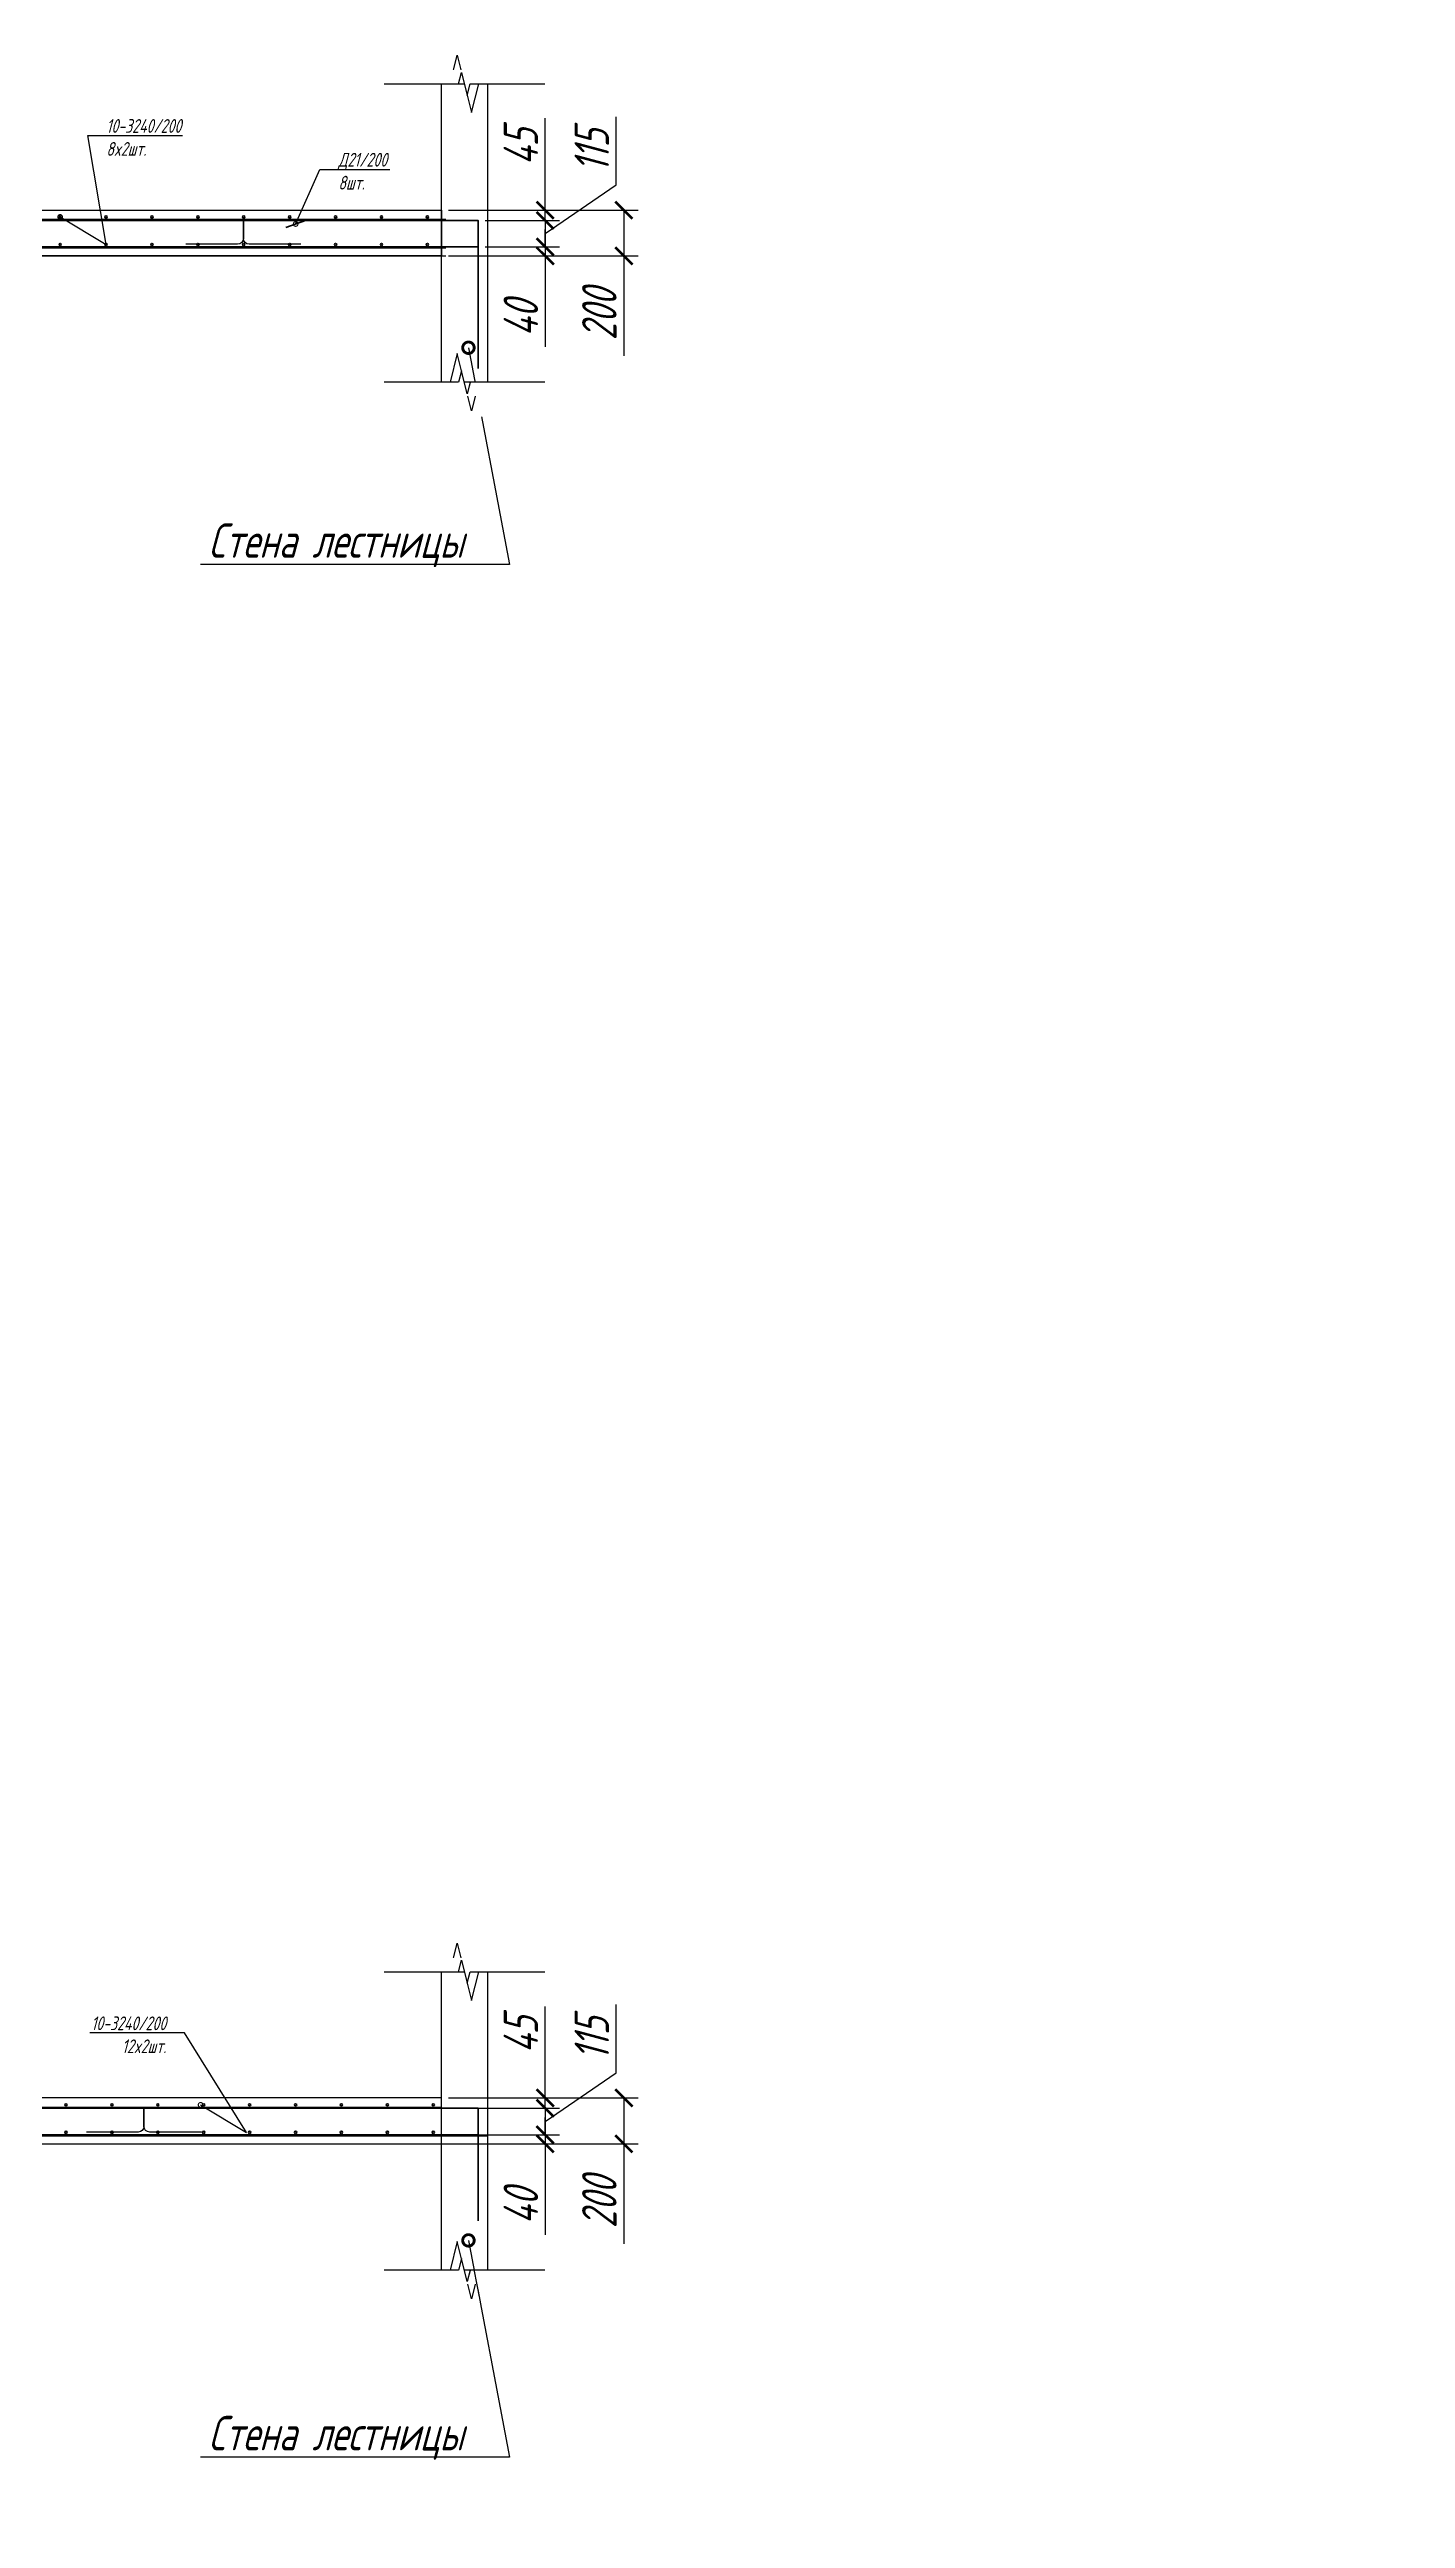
# Model space of a CAD drawing. Header units: millimetres. Extents: x 645 to 249636, y -127504 to 76561.
# Drawn here: x 176874 to 182783, y -42740 to -31981 of the extents above; entities that cross this region are included whole.
import ezdxf
from ezdxf import colors
from ezdxf.entities.mleader import LeaderData, LeaderLine
from ezdxf.math import Vec2, Vec3

# ---------------------------------------------------------------- set-up
doc = ezdxf.new("R2010")
doc.units = ezdxf.units.MM
doc.layers.get('Defpoints').update_dxf_attribs({"color": 8})
for name, color, linetype, lineweight in [('Обозначение', 94, 'Continuous', 25), ('Обозначения', 82, 'Continuous', 25), ('Обозначения @ 20', 82, 'Continuous', 25), ('Обозначения @ 50', 82, 'Continuous', 25), ('Основная', 7, 'Continuous', 60)]:
    doc.layers.add(name, color=color, linetype=linetype, lineweight=lineweight)
doc.styles.get("Standard").update_dxf_attribs({"font": 'simplex.shx', "width": 0.7, "oblique": 15, "height": 3})
doc.dimstyles.new('Default', dxfattribs={"dimtxt": 3, "dimasz": 1.5, "dimexe": 1.25, "dimexo": 0.625, "dimtad": 1, "dimdec": 0, "dimtxsty": 'Standard', "dimblk": 'ARCHTICK', "dimcen": 2.5, "dimadec": 0, "dimazin": 0, "dimtfac": 1, "dimtdec": 0, "dimtmove": 0, "dimatfit": 3, "dimfxl": 1, "dimarcsym": 0})

# ---------------------------------------------------------------- blocks, each defined once
blk = doc.blocks.new('_ArchTick')
at = {"color": 0, "linetype": 'ByBlock', "const_width": 0.15}
blk.add_lwpolyline([(-0.5, -0.5), (0.5, 0.5)], dxfattribs=at)
blk = doc.blocks.new('*D272')
at = {"layer": 'Defpoints', "color": 0, "transparency": 16777216}
for p in [(178582, -32681), (179034, -32681), (178742, -32726)]:
    blk.add_point(p, dxfattribs=at)
at = {"layer": 'Обозначение', "color": 0, "lineweight": -2, "transparency": 16777216}
for p, q in [((179034, -32681), (179034, -32281)), ((178613, -32681), (179097, -32681)), ((179034, -32726), (179034, -32681)), ((178773, -32726), (179097, -32726)), ((179034, -32726), (179034, -32801))]:
    blk.add_line(p, q, dxfattribs=at)
at = {"layer": 'Обозначение', "color": 0, "lineweight": -2, "transparency": 16777216, "xscale": 75, "yscale": 75, "zscale": 75}
for p, rotation in [((179034, -32681), 270), ((179034, -32726), 90)]:
    blk.add_blockref('_ArchTick', p, dxfattribs=dict(at, rotation=rotation))
at = {"layer": 'Обозначение', "color": 0, "transparency": 16777216, "insert": (178928, -32406), "char_height": 150, "attachment_point": 5, "rotation": 90}
blk.add_mtext('45', dxfattribs=at)
blk = doc.blocks.new('*D273')
at = {"layer": 'Defpoints', "color": 0, "transparency": 16777216}
for p in [(178582, -32881), (178742, -32841), (179034, -32881)]:
    blk.add_point(p, dxfattribs=at)
at = {"layer": 'Обозначение', "color": 0, "lineweight": -2, "transparency": 16777216}
for p, q in [((179034, -32841), (179034, -32766)), ((178613, -32881), (179097, -32881)), ((178773, -32841), (179097, -32841)), ((179034, -32841), (179034, -32881)), ((179034, -32881), (179034, -33277))]:
    blk.add_line(p, q, dxfattribs=at)
at = {"layer": 'Обозначение', "color": 0, "lineweight": -2, "transparency": 16777216, "xscale": 75, "yscale": 75, "zscale": 75}
for p, rotation in [((179034, -32841), 270), ((179034, -32881), 90)]:
    blk.add_blockref('_ArchTick', p, dxfattribs=dict(at, rotation=rotation))
at = {"layer": 'Обозначение', "color": 0, "transparency": 16777216, "insert": (178928, -33154), "char_height": 150, "attachment_point": 5, "rotation": 90}
blk.add_mtext('40', dxfattribs=at)
blk = doc.blocks.new('*D274')
at = {"layer": 'Defpoints', "color": 0, "transparency": 16777216}
for p in [(178742, -32726), (178742, -32841), (179034, -32841)]:
    blk.add_point(p, dxfattribs=at)
at = {"layer": 'Обозначение', "color": 0, "lineweight": -2, "transparency": 16777216}
for p, q in [((179344, -32571), (179344, -32274)), ((179034, -32783), (179344, -32571)), ((178773, -32726), (179097, -32726)), ((179034, -32726), (179034, -32841)), ((178773, -32841), (179097, -32841))]:
    blk.add_line(p, q, dxfattribs=at)
at = {"layer": 'Обозначение', "color": 0, "lineweight": -2, "transparency": 16777216, "xscale": 75, "yscale": 75, "zscale": 75}
for p, rotation in [((179034, -32726), 90), ((179034, -32841), 270)]:
    blk.add_blockref('_ArchTick', p, dxfattribs=dict(at, rotation=rotation))
at = {"layer": 'Обозначение', "color": 0, "transparency": 16777216, "insert": (179237, -32423), "char_height": 150, "attachment_point": 5, "rotation": 90}
blk.add_mtext('115', dxfattribs=at)
blk = doc.blocks.new('*D275')
at = {"layer": 'Defpoints', "color": 0, "transparency": 16777216}
for p in [(178582, -32681), (178582, -32881), (179377, -32881)]:
    blk.add_point(p, dxfattribs=at)
at = {"layer": 'Обозначение', "color": 0, "lineweight": -2, "transparency": 16777216}
for p, q in [((178613, -32681), (179439, -32681)), ((179377, -32681), (179377, -32881)), ((178613, -32881), (179439, -32881)), ((179377, -32881), (179377, -33316))]:
    blk.add_line(p, q, dxfattribs=at)
at = {"layer": 'Обозначение', "color": 0, "lineweight": -2, "transparency": 16777216, "xscale": 75, "yscale": 75, "zscale": 75}
for p, rotation in [((179377, -32681), 90), ((179377, -32881), 270)]:
    blk.add_blockref('_ArchTick', p, dxfattribs=dict(at, rotation=rotation))
at = {"layer": 'Обозначение', "color": 0, "transparency": 16777216, "insert": (179270, -33136), "char_height": 150, "attachment_point": 5, "rotation": 90}
blk.add_mtext('200', dxfattribs=at)
blk = doc.blocks.new('_DotSmall')
at = {"color": 0, "linetype": 'ByBlock', "const_width": 0.5}
blk.add_lwpolyline([(-0.0625, 0, 1), (0.0625, 0, 1)], format="xyb", close=True, dxfattribs=at)
blk = doc.blocks.new('*U276')
at = {"layer": 'Основная'}
blk.add_circle((80, 10), 5, dxfattribs=at)
blk = doc.blocks.new('*U277')
at = {"layer": 'Обозначение', "color": 0, "linetype": 'ByBlock', "lineweight": -2, "transparency": 16777216, "rotation": 26.56505117680366}
for p in [(176429, -32752), (176250, -32841), (176071, -32931), (175892, -33020), (175714, -33110), (175356, -33289), (175535, -33199), (175177, -33378), (174998, -33467), (174819, -33557), (174640, -33646), (174283, -33825), (174461, -33736), (174104, -33915), (173925, -34004), (173746, -34094), (173567, -34183), (173209, -34362), (173388, -34272), (173030, -34451), (172851, -34541), (172673, -34630)]:
    blk.add_blockref('*U276', p, dxfattribs=at)
at = {"layer": 'Обозначение', "color": 0, "linetype": 'ByBlock', "lineweight": -2, "transparency": 16777216}
for p in [(176622, -32721), (176822, -32721), (177022, -32721), (177222, -32721), (177422, -32721), (177622, -32721), (177822, -32721), (178022, -32721), (178222, -32721), (178422, -32721), (171052, -34671), (171252, -34671), (171452, -34671), (171652, -34671), (171852, -34671), (172052, -34671), (172252, -34671), (172452, -34671)]:
    blk.add_blockref('*U276', p, dxfattribs=at)
blk = doc.blocks.new('*U278')
at = {"layer": 'Основная'}
blk.add_circle((80, 10), 5, dxfattribs=at)
blk = doc.blocks.new('*U279')
at = {"layer": 'Обозначение', "color": 0, "linetype": 'ByBlock', "lineweight": -2, "transparency": 16777216, "rotation": 26.56505117680366}
for p in [(176502, -32859), (176323, -32949), (176144, -33038), (175965, -33128), (175786, -33217), (175428, -33396), (175607, -33306), (175250, -33485), (175071, -33575), (174892, -33664), (174713, -33754), (174355, -33933), (174534, -33843), (174176, -34022), (173997, -34111), (173819, -34201), (173640, -34290), (173282, -34469), (173461, -34380), (173103, -34559), (172924, -34648), (172745, -34738)]:
    blk.add_blockref('*U278', p, dxfattribs=at)
at = {"layer": 'Обозначение', "color": 0, "linetype": 'ByBlock', "lineweight": -2, "transparency": 16777216}
for p in [(176641, -32841), (176841, -32841), (177041, -32841), (177241, -32841), (177441, -32841), (177641, -32841), (177841, -32841), (178041, -32841), (178241, -32841), (178441, -32841), (171071, -34791), (171271, -34791), (171471, -34791), (171671, -34791), (171871, -34791), (172071, -34791), (172271, -34791), (172471, -34791)]:
    blk.add_blockref('*U278', p, dxfattribs=at)
blk = doc.blocks.new('*D326')
at = {"layer": 'Defpoints', "color": 0, "transparency": 16777216}
for p in [(178582, -40907), (178582, -40952), (179034, -40907)]:
    blk.add_point(p, dxfattribs=at)
at = {"layer": 'Обозначение', "color": 0, "lineweight": -2, "transparency": 16777216}
for p, q in [((179034, -40907), (179034, -40508)), ((178613, -40907), (179097, -40907)), ((178613, -40952), (179097, -40952)), ((179034, -40952), (179034, -40907)), ((179034, -40952), (179034, -41027))]:
    blk.add_line(p, q, dxfattribs=at)
at = {"layer": 'Обозначение', "color": 0, "lineweight": -2, "transparency": 16777216, "xscale": 75, "yscale": 75, "zscale": 75}
for p, rotation in [((179034, -40907), 270), ((179034, -40952), 90)]:
    blk.add_blockref('_ArchTick', p, dxfattribs=dict(at, rotation=rotation))
at = {"layer": 'Обозначение', "color": 0, "transparency": 16777216, "insert": (178928, -40632), "char_height": 150, "attachment_point": 5, "rotation": 90}
blk.add_mtext('45', dxfattribs=at)
blk = doc.blocks.new('*D327')
at = {"layer": 'Defpoints', "color": 0, "transparency": 16777216}
for p in [(178582, -41067), (178582, -41107), (179034, -41107)]:
    blk.add_point(p, dxfattribs=at)
at = {"layer": 'Обозначение', "color": 0, "lineweight": -2, "transparency": 16777216}
for p, q in [((178613, -41067), (179097, -41067)), ((179034, -41067), (179034, -40992)), ((179034, -41067), (179034, -41107)), ((178613, -41107), (179097, -41107)), ((179034, -41107), (179034, -41504))]:
    blk.add_line(p, q, dxfattribs=at)
at = {"layer": 'Обозначение', "color": 0, "lineweight": -2, "transparency": 16777216, "xscale": 75, "yscale": 75, "zscale": 75}
for p, rotation in [((179034, -41067), 270), ((179034, -41107), 90)]:
    blk.add_blockref('_ArchTick', p, dxfattribs=dict(at, rotation=rotation))
at = {"layer": 'Обозначение', "color": 0, "transparency": 16777216, "insert": (178928, -41380), "char_height": 150, "attachment_point": 5, "rotation": 90}
blk.add_mtext('40', dxfattribs=at)
blk = doc.blocks.new('*D328')
at = {"layer": 'Defpoints', "color": 0, "transparency": 16777216}
for p in [(178582, -40952), (178582, -41067), (179034, -41067)]:
    blk.add_point(p, dxfattribs=at)
at = {"layer": 'Обозначение', "color": 0, "lineweight": -2, "transparency": 16777216}
for p, q in [((179344, -40798), (179344, -40500)), ((179034, -41009), (179344, -40798)), ((178613, -40952), (179097, -40952)), ((179034, -40952), (179034, -41067)), ((178613, -41067), (179097, -41067))]:
    blk.add_line(p, q, dxfattribs=at)
at = {"layer": 'Обозначение', "color": 0, "lineweight": -2, "transparency": 16777216, "xscale": 75, "yscale": 75, "zscale": 75}
for p, rotation in [((179034, -40952), 90), ((179034, -41067), 270)]:
    blk.add_blockref('_ArchTick', p, dxfattribs=dict(at, rotation=rotation))
at = {"layer": 'Обозначение', "color": 0, "transparency": 16777216, "insert": (179237, -40649), "char_height": 150, "attachment_point": 5, "rotation": 90}
blk.add_mtext('115', dxfattribs=at)
blk = doc.blocks.new('*D329')
at = {"layer": 'Defpoints', "color": 0, "transparency": 16777216}
for p in [(178582, -40907), (178582, -41107), (179377, -41107)]:
    blk.add_point(p, dxfattribs=at)
at = {"layer": 'Обозначение', "color": 0, "lineweight": -2, "transparency": 16777216}
for p, q in [((178613, -40907), (179439, -40907)), ((179377, -40907), (179377, -41107)), ((178613, -41107), (179439, -41107)), ((179377, -41107), (179377, -41542))]:
    blk.add_line(p, q, dxfattribs=at)
at = {"layer": 'Обозначение', "color": 0, "lineweight": -2, "transparency": 16777216, "xscale": 75, "yscale": 75, "zscale": 75}
for p, rotation in [((179377, -40907), 90), ((179377, -41107), 270)]:
    blk.add_blockref('_ArchTick', p, dxfattribs=dict(at, rotation=rotation))
at = {"layer": 'Обозначение', "color": 0, "transparency": 16777216, "insert": (179270, -41362), "char_height": 150, "attachment_point": 5, "rotation": 90}
blk.add_mtext('200', dxfattribs=at)
blk = doc.blocks.new('*U345')
at = {"color": 0, "linetype": 'ByBlock', "lineweight": -2}
for points in [[(0, 5), (-3, 5), (-3, 1.25), (0, 1.25)], [(0, -5), (-3, -5), (-3, -1.25), (0, -1.25)]]:
    blk.add_wipeout(points, dxfattribs=at)
blk.add_wipeout([(-3, -1.25), (0, -1.25), (-2.5, -0.62), (2.5, 0.62), (0, 1.25), (-3, 1.25)], dxfattribs=at)
at = {"color": 0, "linetype": 'ByBlock', "lineweight": -2, "ltscale": 100}
for points in [[(0, 1.25), (0, 5), (0, 7)], [(0, -1.25), (-2.5, -0.62), (2.5, 0.62), (0, 1.25)], [(0, -7), (0, -5), (0, -1.25)]]:
    blk.add_lwpolyline(points, dxfattribs=at)
blk = doc.blocks.new('*U1190')
at = {"layer": 'Обозначения @ 50', "ltscale": 100, "xscale": 50.00000000000002, "yscale": 50.00000000000002, "zscale": 50.00000000000002, "rotation": 270.0000000000001}
blk.add_blockref('*U345', (178682, -32131), dxfattribs=at)
at = {"layer": 'Обозначения @ 20', "ltscale": 100, "xscale": 20.00000000000001, "yscale": 20.00000000000001, "zscale": 20.00000000000001, "rotation": 270.0000000000001}
blk.add_blockref('*U345', (178682, -32131), dxfattribs=at)
blk = doc.blocks.new('*U347')
at = {"color": 0, "linetype": 'ByBlock', "lineweight": -2}
for points in [[(0, 5), (-3, 5), (-3, 1.25), (0, 1.25)], [(0, -5), (-3, -5), (-3, -1.25), (0, -1.25)]]:
    blk.add_wipeout(points, dxfattribs=at)
blk.add_wipeout([(-3, -1.25), (0, -1.25), (-2.5, -0.62), (2.5, 0.62), (0, 1.25), (-3, 1.25)], dxfattribs=at)
at = {"color": 0, "linetype": 'ByBlock', "lineweight": -2, "ltscale": 100}
for points in [[(0, 1.25), (0, 5), (0, 7)], [(0, -1.25), (-2.5, -0.62), (2.5, 0.62), (0, 1.25)], [(0, -7), (0, -5), (0, -1.25)]]:
    blk.add_lwpolyline(points, dxfattribs=at)
blk = doc.blocks.new('*U1191')
at = {"layer": 'Обозначения @ 50', "ltscale": 100, "xscale": 50.00000000000002, "yscale": 50.00000000000002, "zscale": 50.00000000000002, "rotation": 90.00000000000007}
blk.add_blockref('*U347', (178682, -33431), dxfattribs=at)
at = {"layer": 'Обозначения @ 20', "ltscale": 100, "xscale": 20.00000000000001, "yscale": 20.00000000000001, "zscale": 20.00000000000001, "rotation": 90.00000000000007}
blk.add_blockref('*U347', (178682, -33431), dxfattribs=at)
blk = doc.blocks.new('*U1200')
at = {"layer": 'Обозначения @ 50', "ltscale": 100, "xscale": 50.00000000000002, "yscale": 50.00000000000002, "zscale": 50.00000000000002, "rotation": 270.0000000000001}
blk.add_blockref('*U345', (178682, -40357), dxfattribs=at)
at = {"layer": 'Обозначения @ 20', "ltscale": 100, "xscale": 20.00000000000001, "yscale": 20.00000000000001, "zscale": 20.00000000000001, "rotation": 270.0000000000001}
blk.add_blockref('*U345', (178682, -40357), dxfattribs=at)
blk = doc.blocks.new('*U1201')
at = {"layer": 'Обозначения @ 50', "ltscale": 100, "xscale": 50.00000000000002, "yscale": 50.00000000000002, "zscale": 50.00000000000002, "rotation": 90.00000000000007}
blk.add_blockref('*U347', (178682, -41657), dxfattribs=at)
at = {"layer": 'Обозначения @ 20', "ltscale": 100, "xscale": 20.00000000000001, "yscale": 20.00000000000001, "zscale": 20.00000000000001, "rotation": 90.00000000000007}
blk.add_blockref('*U347', (178682, -41657), dxfattribs=at)
blk = doc.blocks.new('*U779')
at = {"layer": 'Основная'}
blk.add_circle((0, 0), 5, dxfattribs=at)
blk = doc.blocks.new('*U780')
at = {"layer": 'Основная', "color": 0, "linetype": 'ByBlock', "lineweight": -2, "transparency": 16777216}
for p in [(0, 0), (200, 0), (400, 0), (600, 0), (800, 0), (1000, 0), (1200, 0), (1400, 0), (1600, 0), (1800, 0), (2000, 0), (2200, 0), (2400, 0), (2600, 0), (2800, 0)]:
    blk.add_blockref('*U779', p, dxfattribs=at)
blk = doc.blocks.new('*U785')
at = {"layer": 'Основная'}
blk.add_circle((0, 0), 5, dxfattribs=at)
blk = doc.blocks.new('*U786')
at = {"layer": 'Основная', "color": 0, "linetype": 'ByBlock', "lineweight": -2, "transparency": 16777216}
for p in [(0, 0), (200, 0), (400, 0), (600, 0), (800, 0), (1000, 0), (1200, 0), (1400, 0), (1600, 0), (1800, 0), (2000, 0), (2200, 0), (2400, 0), (2600, 0), (2800, 0)]:
    blk.add_blockref('*U785', p, dxfattribs=at)

msp = doc.modelspace()

# ---------------------------------------------------------------- linework, layer by layer
at = {"layer": 'Defpoints'}
for p, q in [((176510.482, -32720.783), (178601.109, -32720.783)), ((176539.991, -32845.783), (178601.109, -32845.783)), ((175611.482, -40946.928), (178582.109, -40946.928)), ((175639.81, -41066.928), (178782.109, -41066.928))]:
    msp.add_line(p, q, dxfattribs=at)
for points in [[(171101.113, -34675.783), (172611.663, -34675.783), (176511.663, -32725.783), (178601.109, -32725.783)], [(171101.113, -34790.783), (172638.81, -34790.783), (176538.81, -32840.783), (178601.109, -32840.783)], [(171101.113, -34830.783), (172648.253, -34830.783), (176548.253, -32880.783), (178601.109, -32880.783)]]:
    msp.add_lwpolyline(points, dxfattribs=at)
at = {"layer": 'Обозначение'}
for points in [[(178582.109, -32130.783), (178782.109, -32130.783), (178782.109, -33430.783), (178582.109, -33430.783)], [(178582.109, -40356.928), (178782.109, -40356.928), (178782.109, -41656.928), (178582.109, -41656.928)]]:
    msp.add_lwpolyline(points, close=True, dxfattribs=at)
at = {"layer": 'Обозначение', "color": 6}
for points in [[(176201.365, -32680.783), (178582.109, -32680.783), (178582.109, -32880.783), (176548.579, -32880.783)], [(175649.253, -41106.928), (178582.109, -41106.928), (178582.109, -40906.928), (175602.039, -40906.928)]]:
    msp.add_lwpolyline(points, dxfattribs=at)
at = {"layer": 'Основная', "color": 30, "true_color": 0xf26722}
for points in [[(177989.991, -32725.783), (176779.991, -32725.783), (172639.991, -34795.783), (171429.991, -34795.783), (171507.186, -34814.916)], [(177904.022, -32757.481), (177989.991, -32725.783)]]:
    msp.add_lwpolyline(points, dxfattribs=at)
at = {"layer": 'Основная', "lineweight": 30}
for points in [[(177969.151, -32829.867), (177744.151, -32829.867, -0.414213562), (177719.151, -32804.867), (177719.151, -32729.867), (177719.151, -32804.867, -0.414213562), (177694.151, -32829.867), (177469.151, -32829.867)], [(177536.074, -41055.558), (177311.074, -41055.558, -0.414213562), (177286.074, -41030.558), (177286.074, -40955.558), (177286.074, -41030.558, -0.414213562), (177261.074, -41055.558), (177036.074, -41055.558)]]:
    msp.add_lwpolyline(points, format="xyb", dxfattribs=at)

# ---------------------------------------------------------------- block references
at = {"layer": 'Обозначение'}
for name, p in [('*U277', (19, 0)), ('*U279', (0, 0))]:
    msp.add_blockref(name, p, dxfattribs=at)
at = {"layer": 'Основная'}
for name, p in [('*U780', (175746.482, -40936.928)), ('*U786', (175746.482, -41056.928))]:
    msp.add_blockref(name, p, dxfattribs=at)

# ---------------------------------------------------------------- dimensions: what is measured, and where the dimension line sits
at = {"layer": 'Обозначение'}
for base, p1, p2, picture, middle in [((179034.459, -32840.783), (178742.109, -32725.783), (178742.109, -32840.783), '*D274', (179343.686, -32540.189)), ((179034.459, -41066.928), (178582.109, -40951.928), (178582.109, -41066.928), '*D328', (179343.686, -40766.334))]:
    dim = msp.add_linear_dim(base=base, p1=p1, p2=p2, angle=90, dimstyle='Default', override={"dimtmove": 1}, dxfattribs=at)
    dim.commit()
    dim.dimension.update_dxf_attribs({"geometry": picture, "text_midpoint": middle, "dimtype": 160})
for base, p1, p2, picture, middle in [((179034.459, -32680.783), (178742.109, -32725.783), (178582.109, -32680.783), '*D272', (178928.209, -32406.136)), ((179376.594, -32880.783), (178582.109, -32680.783), (178582.109, -32880.783), '*D275', (179270.344, -33135.801)), ((179034.459, -32880.783), (178742.109, -32840.783), (178582.109, -32880.783), '*D273', (178928.209, -33154.103)), ((179034.459, -40906.928), (178582.109, -40951.928), (178582.109, -40906.928), '*D326', (178928.209, -40632.281)), ((179376.594, -41106.928), (178582.109, -40906.928), (178582.109, -41106.928), '*D329', (179270.344, -41361.946)), ((179034.459, -41106.928), (178582.109, -41066.928), (178582.109, -41106.928), '*D327', (178928.209, -41380.248))]:
    dim = msp.add_linear_dim(base=base, p1=p1, p2=p2, angle=90, dimstyle='Default', dxfattribs=at)
    dim.commit()
    dim.dimension.update_dxf_attribs({"geometry": picture, "text_midpoint": middle})

# ---------------------------------------------------------------- leaders
at = {"layer": 'Defpoints'}
ml = msp.add_multileader_mtext('Standard', dxfattribs=at)
ml.set_content('10-3240/200^J(арматура Лм1)', color=256)
ml.set_leader_properties()
ml.set_arrow_properties(name='DOTSMALL')
ml.build(insert=Vec2(0, 0))
ml.multileader.update_dxf_attribs({"text_left_attachment_type": 6, "text_right_attachment_type": 6, "dogleg_length": 2, "arrow_head_size": 40, "scale": 20})
ctx = ml.context
ctx.base_point, ctx.scale, ctx.char_height, ctx.arrow_head_size, ctx.landing_gap_size, ctx.plane_origin = Vec3(171646.718, -42124.227), 20, 60, 40, 40, Vec3(171522.113, -42586.928)
ctx.left_attachment, ctx.right_attachment = 6, 6
notes = []
notes.append((ctx, [(0, (1, 1, 0), (171606.718, -42124.227), (1, 0), 40, [(1, [(171532.113, -42561.928), (171732.113, -42436.928)], 0, [])])]))
ctx.mtext.insert, ctx.mtext.width, ctx.mtext.flow_direction = Vec3(171686.718, -42044.227), 554.8012, 5
at = {"layer": 'Обозначение'}
ml = msp.add_multileader_mtext('Standard', dxfattribs=at)
ml.set_content('10-3240/200^J8x2шт.', color=256)
ml.set_leader_properties()
ml.set_arrow_properties(name='DOTSMALL')
ml.build(insert=Vec2(0, 0))
ml.multileader.update_dxf_attribs({"text_left_attachment_type": 6, "text_right_attachment_type": 6, "dogleg_length": 2, "arrow_head_size": 40, "scale": 20})
ctx = ml.context
ctx.base_point, ctx.scale, ctx.char_height, ctx.arrow_head_size, ctx.landing_gap_size, ctx.plane_origin = Vec3(177082.073, -32356.394), 20, 60, 40, 40, Vec3(176920.78, -32710.783)
ctx.left_attachment, ctx.right_attachment = 6, 6
notes.append((ctx, [(0, (1, 1, 0), (177042.073, -32356.394), (1, 0), 40, [(1, [(176920.78, -32710.783), (177120.78, -32830.783)], 0, [])])]))
ctx.mtext.insert, ctx.mtext.flow_direction = Vec3(177122.073, -32284.394), 5
ml = msp.add_multileader_mtext('Standard', dxfattribs=at)
ml.set_content('Д21/200^J8шт.', color=256)
ml.set_leader_properties()
ml.set_arrow_properties(name='DOTSMALL')
ml.build(insert=Vec2(0, 0))
ml.multileader.update_dxf_attribs({"text_left_attachment_type": 6, "text_right_attachment_type": 6, "dogleg_length": 2, "arrow_head_size": 40, "scale": 20})
ctx = ml.context
ctx.base_point, ctx.scale, ctx.char_height, ctx.arrow_head_size, ctx.landing_gap_size, ctx.plane_origin = Vec3(178092.835, -32503.621), 20, 60, 40, 40, Vec3(176771.847, -33026.819)
ctx.left_attachment, ctx.right_attachment = 6, 6
notes.append((ctx, [(0, (1, 1, 0), (178052.835, -32503.621), (1, 0), 40, [(0, [(177947.006, -32741.632)], 0, [])])]))
ctx.mtext.insert, ctx.mtext.flow_direction = Vec3(178132.835, -32431.621), 5
ml = msp.add_multileader_mtext('Standard', dxfattribs=at)
ml.set_content('Стена лестницы', color=256)
ml.set_leader_properties()
ml.set_arrow_properties(name='DOTSMALL')
ml.build(insert=Vec2(0, 0))
ml.multileader.update_dxf_attribs({"text_left_attachment_type": 6, "text_right_attachment_type": 6, "dogleg_length": 2, "arrow_head_size": 100, "scale": 50})
ctx = ml.context
ctx.base_point, ctx.scale, ctx.char_height, ctx.arrow_head_size, ctx.landing_gap_size, ctx.plane_origin = Vec3(177191.566, -34225.702), 50, 150, 100, 100, Vec3(178700.713, -33197.174)
ctx.left_attachment, ctx.right_attachment, ctx.text_align_type = 6, 6, 2
notes.append((ctx, [(0, (1, 1, 0), (178878.791, -34225.702), (-1, 0), 100, [(0, [(178699.746, -33280.777)], 0, [])])]))
ctx.mtext.insert, ctx.mtext.alignment, ctx.mtext.flow_direction = Vec3(178678.791, -34045.702), 3, 5
ml = msp.add_multileader_mtext('Standard', dxfattribs=at)
ml.set_content('10-3240/200^J12x2шт.', color=256)
ml.set_leader_properties()
ml.set_arrow_properties(name='DOTSMALL')
ml.build(insert=Vec2(0, 0))
ml.multileader.update_dxf_attribs({"text_left_attachment_type": 6, "text_right_attachment_type": 6, "dogleg_length": 2, "arrow_head_size": 40, "scale": 20})
ctx = ml.context
ctx.base_point, ctx.scale, ctx.char_height, ctx.arrow_head_size, ctx.landing_gap_size, ctx.plane_origin = Vec3(176905.679, -40623.681), 20, 60, 40, 40, Vec3(177532.6, -40936.928)
ctx.left_attachment, ctx.right_attachment, ctx.text_align_type = 6, 6, 2
notes.append((ctx, [(0, (1, 1, 0), (177462.693, -40623.681), (-1, 0), 40, [(1, [(177532.6, -40936.928), (177732.6, -41056.928)], 0, [])])]))
ctx.mtext.insert, ctx.mtext.alignment, ctx.mtext.flow_direction = Vec3(177382.693, -40551.681), 3, 5
for ctx, leaders in notes:
    for number, flags, end, landing, length, lines in leaders:
        leader = LeaderData()
        leader.index, (leader.has_last_leader_line, leader.has_dogleg_vector, leader.attachment_direction) = number, flags
        leader.last_leader_point, leader.dogleg_vector, leader.dogleg_length = Vec3(end), Vec3(landing), length
        for number, points, colour, breaks in lines:
            line = LeaderLine()
            line.index, line.vertices, line.color, line.breaks = number, Vec3.list(points), colors.encode_raw_color(colour), breaks
            leader.lines.append(line)
        ctx.leaders.append(leader)

# ---------------------------------------------------------------- next in the draw order: block references
at = {"layer": 'Обозначения'}
for name in ['*U1190', '*U1191', '*U1200', '*U1201']:
    msp.add_blockref(name, (0, 0), dxfattribs=at)

# ---------------------------------------------------------------- next in the draw order: linework, layer by layer
at = {"layer": 'Defpoints'}
for points in [[(170882.113, -42451.928), (172612.663, -42451.928), (175612.663, -40951.928), (178782.109, -40951.928)], [(170882.113, -42571.928), (172640.991, -42571.928), (175640.991, -41071.928), (178782.109, -41071.928)], [(170882.113, -42606.928), (172649.253, -42606.928), (175649.253, -41106.928), (178782.109, -41106.928)]]:
    msp.add_lwpolyline(points, dxfattribs=at)
at = {"layer": 'Основная', "color": 4}
for points in [[(178742.109, -32725.783), (178742.109, -32840.783), (176270.482, -32840.783), (172370.482, -34790.783), (171762.299, -34790.783)], [(178742.109, -40951.928), (178742.109, -41066.928), (175371.482, -41066.928), (172371.482, -42566.928), (171761.482, -42566.928)]]:
    msp.add_lwpolyline(points, dxfattribs=at)
at = {"layer": 'Основная', "color": 2}
for points in [[(175241.576, -33360.826), (176511.663, -32725.783), (178742.109, -32725.783), (178742.109, -33370.783)], [(174512.517, -41502.001), (175612.663, -40951.928), (178742.109, -40951.928), (178742.109, -41441.928)]]:
    msp.add_lwpolyline(points, dxfattribs=at)

# ---------------------------------------------------------------- next in the draw order: leaders
at = {"layer": 'Обозначение'}
ml = msp.add_multileader_mtext('Standard', dxfattribs=at)
ml.set_content('Стена лестницы', color=256)
ml.set_leader_properties()
ml.set_arrow_properties(name='DOTSMALL')
ml.build(insert=Vec2(0, 0))
ml.multileader.update_dxf_attribs({"text_left_attachment_type": 6, "text_right_attachment_type": 6, "dogleg_length": 2, "arrow_head_size": 100, "scale": 50})
ctx = ml.context
ctx.base_point, ctx.scale, ctx.char_height, ctx.arrow_head_size, ctx.landing_gap_size, ctx.plane_origin = Vec3(177191.566, -42472.431), 50, 150, 100, 100, Vec3(178700.713, -41443.903)
ctx.left_attachment, ctx.right_attachment, ctx.text_align_type = 6, 6, 2
notes = []
notes.append((ctx, [(0, (1, 1, 0), (178878.791, -42472.431), (-1, 0), 100, [(0, [(178699.746, -41527.506)], 0, [])])]))
ctx.mtext.insert, ctx.mtext.alignment, ctx.mtext.flow_direction = Vec3(178678.791, -42292.431), 3, 5
for ctx, leaders in notes:
    for number, flags, end, landing, length, lines in leaders:
        leader = LeaderData()
        leader.index, (leader.has_last_leader_line, leader.has_dogleg_vector, leader.attachment_direction) = number, flags
        leader.last_leader_point, leader.dogleg_vector, leader.dogleg_length = Vec3(end), Vec3(landing), length
        for number, points, colour, breaks in lines:
            line = LeaderLine()
            line.index, line.vertices, line.color, line.breaks = number, Vec3.list(points), colors.encode_raw_color(colour), breaks
            leader.lines.append(line)
        ctx.leaders.append(leader)

doc.saveas('drawing.dxf')
